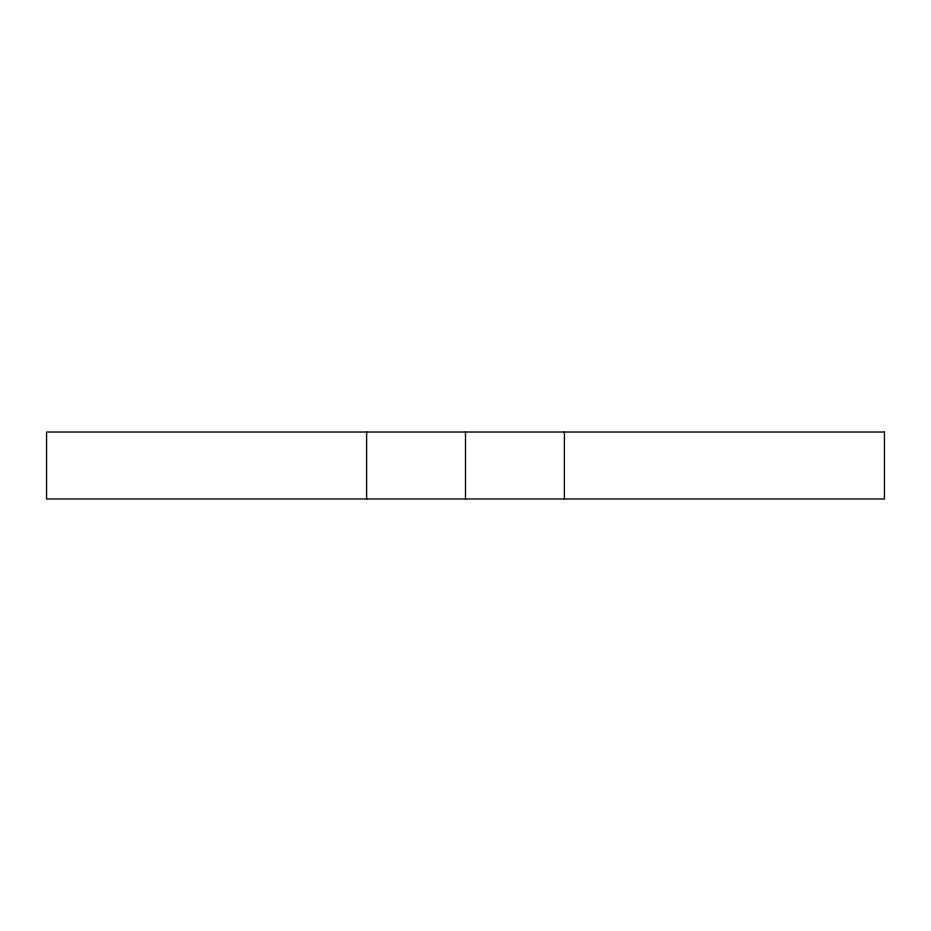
<?xml version="1.0" encoding="UTF-8"?>
<svg xmlns="http://www.w3.org/2000/svg" width="931" height="931" viewBox="0 0 931 931"><rect width="100%" height="100%" fill="white"/><g stroke="black" fill="none" stroke-linecap="round" stroke-linejoin="round"><path stroke-width="1.4" d="M564.395 432.019L564.395 498.981M465.5 432.019L465.5 498.981M366.605 432.019L366.605 498.981M884.45 432.019L46.55 432.019L46.55 498.981L884.45 498.981L884.45 432.019"/></g></svg>
